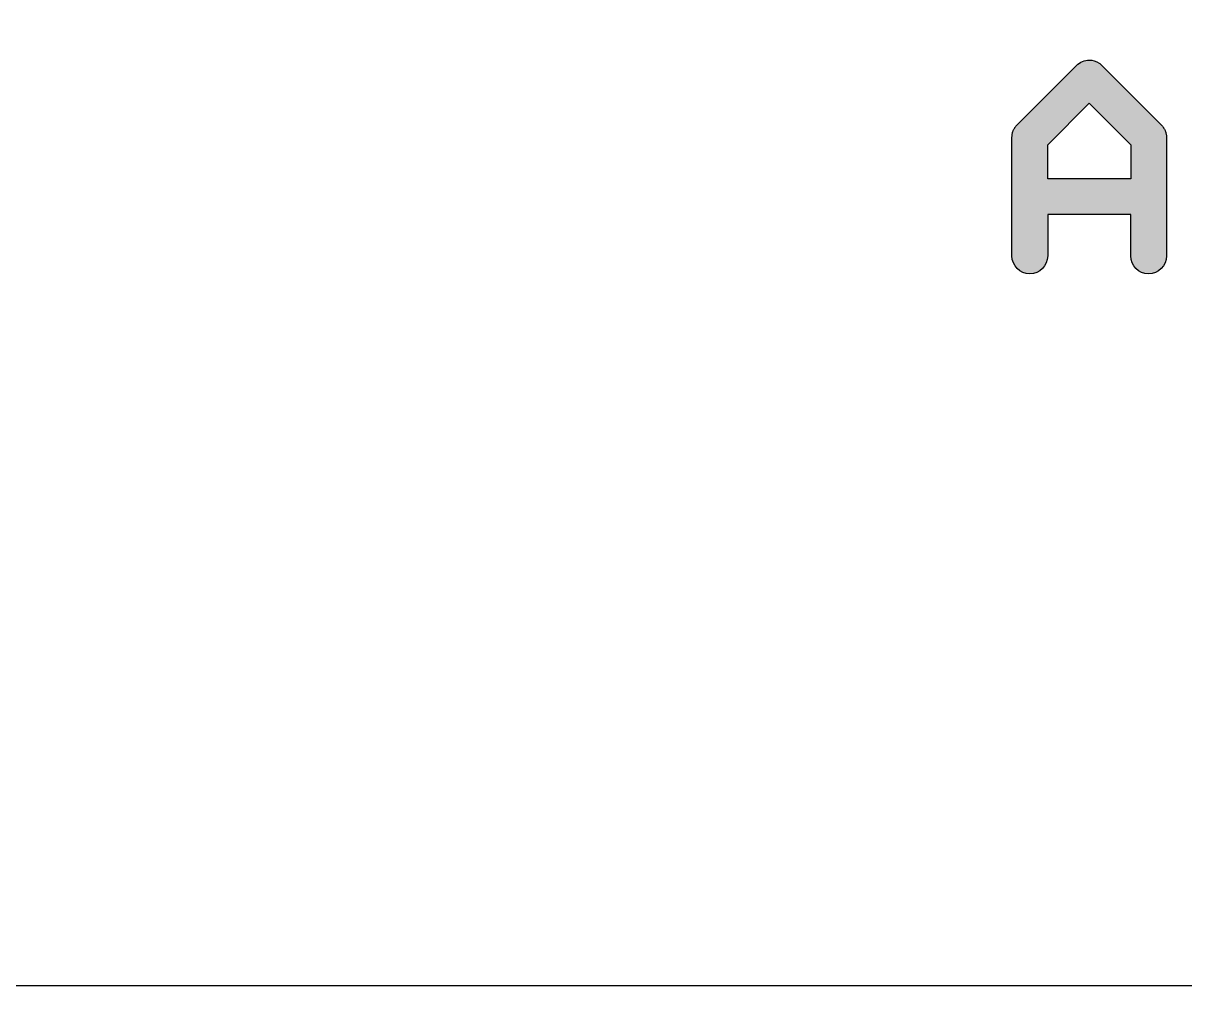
# Model space of a CAD drawing. Extents: x 2 to 177, y -204 to -3.
# Drawn here: x 54.02 to 80.75, y -127.82 to -105.66 of the extents above; entities that cross this region are included whole.
import ezdxf

# ---------------------------------------------------------------- set-up
doc = ezdxf.new("R2010")
doc.units = 0
doc.layers.add('LAYER_1', color=7, linetype='CONTINUOUS')

# ---------------------------------------------------------------- blocks, each defined once
blk = doc.blocks.new('*U13')
at = {"layer": 'LAYER_1', "color": 7}
for points in [[(78.236, -107.822), (78.181, -106.715), (78.236, -106.66)], [(78.257, -107.801), (78.236, -106.66), (78.257, -106.639)], [(78.236, -107.822), (78.236, -106.66), (78.257, -107.801)], [(78.262, -107.796), (78.257, -106.639), (78.262, -106.633)], [(78.257, -107.801), (78.257, -106.639), (78.262, -107.796)], [(78.269, -107.788), (78.262, -106.633), (78.269, -106.626)], [(78.262, -107.796), (78.262, -106.633), (78.269, -107.788)], [(78.285, -107.772), (78.269, -106.626), (78.285, -106.611)], [(78.269, -107.788), (78.269, -106.626), (78.285, -107.772)], [(78.355, -107.703), (78.285, -106.611), (78.355, -106.563)], [(78.285, -107.772), (78.285, -106.611), (78.355, -107.703)], [(78.51, -107.547), (78.355, -106.563), (78.51, -106.513)], [(78.355, -107.703), (78.355, -106.563), (78.51, -107.547)], [(78.51, -107.547), (78.51, -106.513), (78.555, -107.503)], [(78.555, -107.503), (78.51, -106.513), (78.555, -106.514)], [(78.555, -107.503), (78.555, -106.514), (78.61, -107.558)], [(78.61, -107.558), (78.555, -106.514), (78.61, -106.515)], [(78.61, -107.558), (78.61, -106.515), (78.622, -107.57)], [(78.622, -107.57), (78.61, -106.515), (78.622, -106.518)], [(78.622, -107.57), (78.622, -106.518), (78.728, -107.676)], [(78.728, -107.676), (78.622, -106.518), (78.728, -106.549)], [(78.728, -107.676), (78.728, -106.549), (78.781, -107.73)], [(78.781, -107.73), (78.728, -106.549), (78.781, -106.579)], [(78.781, -107.73), (78.781, -106.579), (78.799, -107.747)], [(78.799, -107.747), (78.781, -106.579), (78.799, -106.591)], [(78.799, -107.747), (78.799, -106.591), (78.832, -107.78)], [(78.832, -107.78), (78.799, -106.591), (78.832, -106.618)], [(78.832, -107.78), (78.832, -106.618), (78.851, -107.8)], [(78.851, -107.8), (78.832, -106.618), (78.851, -106.637)], [(78.851, -107.8), (78.851, -106.637), (78.886, -107.835)], [(78.886, -107.835), (78.851, -106.637), (78.886, -106.672)], [(78.886, -107.835), (78.886, -106.672), (78.948, -107.896)], [(78.948, -107.896), (78.886, -106.672), (78.948, -106.734)], [(78.004, -108.054), (77.932, -106.964), (78.004, -106.892)], [(78.102, -107.956), (78.004, -106.892), (78.102, -106.793)], [(78.004, -108.054), (78.004, -106.892), (78.102, -107.956)], [(78.181, -107.877), (78.102, -106.793), (78.181, -106.715)], [(78.102, -107.956), (78.102, -106.793), (78.181, -107.877)], [(78.181, -107.877), (78.181, -106.715), (78.236, -107.822)], [(78.948, -107.896), (78.948, -106.734), (78.978, -107.927)], [(78.978, -107.927), (78.948, -106.734), (78.978, -106.764)], [(78.978, -107.927), (78.978, -106.764), (79.033, -107.981)], [(79.033, -107.981), (78.978, -106.764), (79.033, -106.818)], [(79.033, -107.981), (79.033, -106.818), (79.135, -108.084)], [(79.135, -108.084), (79.033, -106.818), (79.135, -106.921)], [(79.135, -108.084), (79.135, -106.921), (79.138, -108.086)], [(79.138, -108.086), (79.135, -106.921), (79.138, -106.923)], [(79.138, -108.086), (79.138, -106.923), (79.276, -108.225)], [(79.276, -108.225), (79.138, -106.923), (79.276, -107.062)], [(77.696, -108.362), (77.627, -107.268), (77.696, -107.199)], [(77.8, -108.258), (77.696, -107.199), (77.8, -107.096)], [(77.696, -108.362), (77.696, -107.199), (77.8, -108.258)], [(77.89, -108.167), (77.8, -107.096), (77.89, -107.005)], [(77.8, -108.258), (77.8, -107.096), (77.89, -108.167)], [(77.932, -108.126), (77.89, -107.005), (77.932, -106.964)], [(77.89, -108.167), (77.89, -107.005), (77.932, -108.126)], [(77.932, -108.126), (77.932, -106.964), (78.004, -108.054)], [(79.276, -108.225), (79.276, -107.062), (79.378, -108.326)], [(79.378, -108.326), (79.276, -107.062), (79.378, -107.164)], [(79.378, -108.326), (79.378, -107.164), (79.388, -108.337)], [(79.388, -108.337), (79.378, -107.164), (79.388, -107.174)], [(79.388, -108.337), (79.388, -107.174), (79.467, -108.416)], [(79.467, -108.416), (79.388, -107.174), (79.467, -107.253)], [(77.46, -111.327), (77.375, -107.52), (77.46, -107.435)], [(77.558, -111.197), (77.46, -107.435), (77.558, -107.337)], [(77.46, -111.327), (77.46, -107.435), (77.558, -111.197)], [(77.598, -111.035), (77.558, -107.337), (77.598, -107.297)], [(77.558, -111.197), (77.558, -107.337), (77.598, -111.035)], [(77.598, -111.035), (77.598, -107.297), (77.599, -110.99)], [(77.599, -110.99), (77.598, -107.297), (77.599, -107.297)], [(77.627, -108.431), (77.599, -107.296), (77.627, -107.268)], [(77.599, -108.459), (77.599, -107.297), (77.599, -107.296)], [(77.599, -108.459), (77.599, -107.296), (77.627, -108.431)], [(77.599, -108.459), (77.599, -107.297), (77.599, -108.459)], [(77.627, -108.431), (77.627, -107.268), (77.696, -108.362)], [(79.467, -108.416), (79.467, -107.253), (79.507, -108.456)], [(79.507, -108.456), (79.467, -107.253), (79.507, -107.293)], [(79.507, -108.456), (79.507, -107.293), (79.511, -108.459)], [(79.511, -108.459), (79.507, -107.293), (79.511, -107.297)], [(79.511, -111.01), (79.511, -107.297), (79.511, -111.023)], [(79.511, -111.023), (79.511, -107.297), (79.511, -107.297)], [(79.511, -111.023), (79.511, -107.297), (79.514, -111.066)], [(79.514, -111.066), (79.511, -107.297), (79.514, -107.299)], [(79.514, -111.066), (79.514, -107.299), (79.565, -111.224)], [(79.565, -111.224), (79.514, -107.299), (79.565, -107.351)], [(79.565, -111.224), (79.565, -107.351), (79.641, -111.31)], [(79.641, -111.31), (79.565, -107.351), (79.641, -107.426)], [(79.641, -111.31), (79.641, -107.426), (79.672, -111.346)], [(79.672, -111.346), (79.641, -107.426), (79.672, -107.458)], [(79.672, -111.346), (79.672, -107.458), (79.819, -111.417)], [(79.819, -111.417), (79.672, -107.458), (79.819, -107.605)], [(77.151, -111.429), (77.141, -107.754), (77.151, -107.745)], [(77.319, -111.409), (77.151, -107.745), (77.319, -107.576)], [(77.151, -111.429), (77.151, -107.745), (77.319, -111.409)], [(77.375, -111.376), (77.319, -107.576), (77.375, -107.52)], [(77.319, -111.409), (77.319, -107.576), (77.375, -111.376)], [(77.375, -111.376), (77.375, -107.52), (77.46, -111.327)], [(79.819, -111.417), (79.819, -107.605), (79.889, -111.42)], [(79.889, -111.42), (79.819, -107.605), (79.889, -107.674)], [(79.889, -111.42), (79.889, -107.674), (79.99, -111.425)], [(79.99, -111.425), (79.889, -107.674), (79.99, -107.775)], [(76.897, -111.301), (76.874, -108.023), (76.897, -107.999)], [(76.919, -111.32), (76.897, -107.998), (76.919, -107.976)], [(76.897, -111.302), (76.897, -107.999), (76.897, -107.998)], [(76.897, -111.302), (76.897, -107.998), (76.897, -111.302)], [(76.897, -111.302), (76.897, -107.998), (76.897, -107.998)], [(76.897, -111.302), (76.897, -107.998), (76.897, -111.302)], [(76.897, -111.302), (76.897, -107.998), (76.897, -107.998)], [(76.897, -111.302), (76.897, -107.998), (76.919, -111.32)], [(76.897, -111.301), (76.897, -107.999), (76.897, -111.302)], [(76.97, -111.363), (76.919, -107.976), (76.97, -107.925)], [(76.919, -111.32), (76.919, -107.976), (76.97, -111.363)], [(76.992, -111.381), (76.97, -107.925), (76.992, -107.904)], [(76.97, -111.363), (76.97, -107.925), (76.992, -111.381)], [(77.046, -111.397), (76.992, -107.904), (77.046, -107.849)], [(76.992, -111.381), (76.992, -107.904), (77.046, -111.397)], [(77.141, -111.426), (77.046, -107.849), (77.141, -107.754)], [(77.046, -111.397), (77.046, -107.849), (77.141, -111.426)], [(77.141, -111.426), (77.141, -107.754), (77.151, -111.429)], [(79.99, -111.425), (79.99, -107.775), (79.996, -111.422)], [(79.996, -111.422), (79.99, -107.775), (79.996, -107.782)], [(79.996, -111.422), (79.996, -107.782), (80.086, -111.387)], [(80.086, -111.387), (79.996, -107.782), (80.086, -107.872)], [(80.086, -111.387), (80.086, -107.872), (80.143, -111.365)], [(80.143, -111.365), (80.086, -107.872), (80.143, -107.929)], [(80.143, -111.365), (80.143, -107.929), (80.156, -111.354)], [(80.156, -111.354), (80.143, -107.929), (80.156, -107.941)], [(80.156, -111.354), (80.156, -107.941), (80.199, -111.312)], [(80.199, -111.312), (80.156, -107.941), (80.199, -107.985)], [(80.199, -111.312), (80.199, -107.985), (80.213, -111.299)], [(80.213, -111.299), (80.199, -107.985), (80.213, -107.998)], [(80.213, -111.299), (80.213, -107.998), (80.258, -111.255)], [(80.258, -111.255), (80.213, -107.998), (80.258, -108.053)], [(76.778, -111.048), (76.777, -108.277), (76.778, -108.263)], [(76.777, -111.001), (76.777, -108.287), (76.777, -108.277)], [(76.777, -111.001), (76.777, -108.277), (76.778, -111.048)], [(76.777, -110.991), (76.777, -108.297), (76.777, -108.287)], [(76.777, -110.991), (76.777, -108.287), (76.777, -111.001)], [(76.783, -111.078), (76.778, -108.258), (76.783, -108.219)], [(76.778, -111.05), (76.778, -108.263), (76.778, -108.258)], [(76.778, -111.05), (76.778, -108.258), (76.783, -111.078)], [(76.778, -111.048), (76.778, -108.263), (76.778, -111.05)], [(76.784, -111.086), (76.783, -108.219), (76.784, -108.212)], [(76.783, -111.078), (76.783, -108.219), (76.784, -111.086)], [(76.792, -111.132), (76.784, -108.21), (76.792, -108.178)], [(76.784, -111.087), (76.784, -108.212), (76.784, -108.21)], [(76.784, -111.087), (76.784, -108.21), (76.792, -111.132)], [(76.784, -111.086), (76.784, -108.212), (76.784, -111.087)], [(76.793, -111.133), (76.792, -108.178), (76.793, -108.175)], [(76.792, -111.132), (76.792, -108.178), (76.793, -111.133)], [(76.805, -111.157), (76.793, -108.175), (76.805, -108.139)], [(76.793, -111.133), (76.793, -108.175), (76.805, -111.157)], [(76.806, -111.16), (76.805, -108.139), (76.806, -108.135)], [(76.805, -111.157), (76.805, -108.139), (76.806, -111.16)], [(76.808, -111.162), (76.806, -108.135), (76.808, -108.132)], [(76.806, -111.16), (76.806, -108.135), (76.808, -111.162)], [(76.825, -111.194), (76.808, -108.132), (76.825, -108.096)], [(76.808, -111.162), (76.808, -108.132), (76.825, -111.194)], [(76.843, -111.229), (76.825, -108.096), (76.843, -108.066)], [(76.825, -111.194), (76.825, -108.096), (76.843, -111.229)], [(76.844, -111.232), (76.843, -108.066), (76.844, -108.064)], [(76.843, -111.229), (76.843, -108.066), (76.844, -111.232)], [(76.849, -111.241), (76.844, -108.064), (76.849, -108.056)], [(76.844, -111.232), (76.844, -108.064), (76.849, -111.241)], [(76.867, -111.277), (76.849, -108.056), (76.867, -108.032)], [(76.849, -111.241), (76.849, -108.056), (76.867, -111.277)], [(76.874, -111.283), (76.867, -108.032), (76.874, -108.023)], [(76.867, -111.277), (76.867, -108.032), (76.874, -111.283)], [(76.874, -111.283), (76.874, -108.023), (76.897, -111.301)], [(80.258, -111.255), (80.258, -108.053), (80.26, -111.253)], [(80.26, -111.253), (80.258, -108.053), (80.26, -108.055)], [(80.26, -111.253), (80.26, -108.055), (80.267, -111.238)], [(80.267, -111.238), (80.26, -108.055), (80.267, -108.065)], [(80.267, -111.238), (80.267, -108.065), (80.3, -111.159)], [(80.3, -111.159), (80.267, -108.065), (80.3, -108.128)], [(80.3, -111.159), (80.3, -108.128), (80.304, -111.151)], [(80.304, -111.151), (80.3, -108.128), (80.304, -108.138)], [(80.304, -111.151), (80.304, -108.138), (80.325, -111.102)], [(80.325, -111.102), (80.304, -108.138), (80.325, -108.208)], [(80.325, -111.102), (80.325, -108.208), (80.325, -111.093)], [(80.325, -111.093), (80.325, -108.208), (80.325, -108.21)], [(80.325, -111.093), (80.325, -108.21), (80.326, -111.076)], [(80.326, -111.076), (80.325, -108.21), (80.326, -108.215)], [(80.326, -111.076), (80.326, -108.215), (80.333, -110.954)], [(80.333, -110.954), (80.326, -108.215), (80.333, -108.304)], [(76.777, -110.991), (76.777, -108.297), (76.777, -110.991)], [(77.599, -110.076), (77.599, -109.245), (77.599, -110.067)], [(77.599, -110.067), (77.599, -109.245), (77.599, -109.245)], [(77.599, -110.067), (77.599, -109.245), (77.627, -110.067)], [(77.627, -110.067), (77.599, -109.245), (77.627, -109.245)], [(77.627, -110.067), (77.627, -109.245), (77.696, -110.067)], [(77.696, -110.067), (77.627, -109.245), (77.696, -109.245)], [(77.696, -110.067), (77.696, -109.245), (77.8, -110.067)], [(77.8, -110.067), (77.696, -109.245), (77.8, -109.245)], [(77.8, -110.067), (77.8, -109.245), (77.89, -110.067)], [(77.89, -110.067), (77.8, -109.245), (77.89, -109.245)], [(77.89, -110.067), (77.89, -109.245), (77.932, -110.067)], [(77.932, -110.067), (77.89, -109.245), (77.932, -109.245)], [(77.932, -110.067), (77.932, -109.245), (78.004, -110.067)], [(78.004, -110.067), (77.932, -109.245), (78.004, -109.245)], [(78.004, -110.067), (78.004, -109.245), (78.102, -110.067)], [(78.102, -110.067), (78.004, -109.245), (78.102, -109.245)], [(78.102, -110.067), (78.102, -109.245), (78.181, -110.067)], [(78.181, -110.067), (78.102, -109.245), (78.181, -109.245)], [(78.181, -110.067), (78.181, -109.245), (78.236, -110.067)], [(78.236, -110.067), (78.181, -109.245), (78.236, -109.245)], [(78.236, -110.067), (78.236, -109.245), (78.257, -110.067)], [(78.257, -110.067), (78.236, -109.245), (78.257, -109.245)], [(78.257, -110.067), (78.257, -109.245), (78.262, -110.067)], [(78.262, -110.067), (78.257, -109.245), (78.262, -109.245)], [(78.262, -110.067), (78.262, -109.245), (78.269, -110.067)], [(78.269, -110.067), (78.262, -109.245), (78.269, -109.245)], [(78.269, -110.067), (78.269, -109.245), (78.285, -110.067)], [(78.285, -110.067), (78.269, -109.245), (78.285, -109.245)], [(78.285, -110.067), (78.285, -109.245), (78.355, -110.067)], [(78.355, -110.067), (78.285, -109.245), (78.355, -109.245)], [(78.355, -110.067), (78.355, -109.245), (78.51, -110.067)], [(78.51, -110.067), (78.355, -109.245), (78.51, -109.245)], [(78.51, -110.067), (78.51, -109.245), (78.555, -110.067)], [(78.555, -110.067), (78.51, -109.245), (78.555, -109.245)], [(78.555, -110.067), (78.555, -109.245), (78.61, -110.067)], [(78.61, -110.067), (78.555, -109.245), (78.61, -109.245)], [(78.61, -110.067), (78.61, -109.245), (78.622, -110.067)], [(78.622, -110.067), (78.61, -109.245), (78.622, -109.245)], [(78.622, -110.067), (78.622, -109.245), (78.728, -110.067)], [(78.728, -110.067), (78.622, -109.245), (78.728, -109.245)], [(78.728, -110.067), (78.728, -109.245), (78.781, -110.067)], [(78.781, -110.067), (78.728, -109.245), (78.781, -109.245)], [(78.781, -110.067), (78.781, -109.245), (78.799, -110.067)], [(78.799, -110.067), (78.781, -109.245), (78.799, -109.245)], [(78.799, -110.067), (78.799, -109.245), (78.832, -110.067)], [(78.832, -110.067), (78.799, -109.245), (78.832, -109.245)], [(78.832, -110.067), (78.832, -109.245), (78.851, -110.067)], [(78.851, -110.067), (78.832, -109.245), (78.851, -109.245)], [(78.851, -110.067), (78.851, -109.245), (78.886, -110.067)], [(78.886, -110.067), (78.851, -109.245), (78.886, -109.245)], [(78.886, -110.067), (78.886, -109.245), (78.948, -110.067)], [(78.948, -110.067), (78.886, -109.245), (78.948, -109.245)], [(78.948, -110.067), (78.948, -109.245), (78.978, -110.067)], [(78.978, -110.067), (78.948, -109.245), (78.978, -109.245)], [(78.978, -110.067), (78.978, -109.245), (79.033, -110.067)], [(79.033, -110.067), (78.978, -109.245), (79.033, -109.245)], [(79.033, -110.067), (79.033, -109.245), (79.135, -110.067)], [(79.135, -110.067), (79.033, -109.245), (79.135, -109.245)], [(79.135, -110.067), (79.135, -109.245), (79.138, -110.067)], [(79.138, -110.067), (79.135, -109.245), (79.138, -109.245)], [(79.138, -110.067), (79.138, -109.245), (79.276, -110.067)], [(79.276, -110.067), (79.138, -109.245), (79.276, -109.245)], [(79.276, -110.067), (79.276, -109.245), (79.378, -110.067)], [(79.378, -110.067), (79.276, -109.245), (79.378, -109.245)], [(79.378, -110.067), (79.378, -109.245), (79.388, -110.067)], [(79.388, -110.067), (79.378, -109.245), (79.388, -109.245)], [(79.388, -110.067), (79.388, -109.245), (79.467, -110.067)], [(79.467, -110.067), (79.388, -109.245), (79.467, -109.245)], [(79.467, -110.067), (79.467, -109.245), (79.507, -110.067)], [(79.507, -110.067), (79.467, -109.245), (79.507, -109.245)], [(79.507, -110.067), (79.507, -109.245), (79.511, -110.071)], [(79.511, -110.071), (79.507, -109.245), (79.511, -109.245)]]:
    blk.add_solid(points, dxfattribs=at)
blk = doc.blocks.new('BLOCK_4')
at = {"layer": 'LAYER_1'}
blk.add_lwpolyline([(77.599, -108.459), (78.555, -107.503), (79.511, -108.459), (79.511, -109.245), (77.599, -109.245), (77.599, -108.459)], dxfattribs=at)
blk.add_open_spline([(80.325, -108.21), (80.32, -108.185), (80.313, -108.161), (80.304, -108.138), (80.303, -108.136), (80.303, -108.134), (80.302, -108.133), (80.292, -108.109), (80.28, -108.087), (80.267, -108.066), (80.266, -108.064), (80.265, -108.063), (80.264, -108.062), (80.249, -108.039), (80.232, -108.018), (80.213, -107.998), (80.213, -107.998), (80.213, -107.998), (80.213, -107.998), (80.213, -107.998), (78.845, -106.631), (78.845, -106.631), (78.825, -106.611), (78.804, -106.594), (78.781, -106.579), (78.712, -106.533), (78.634, -106.511), (78.555, -106.511), (78.502, -106.511), (78.45, -106.521), (78.4, -106.541), (78.351, -106.561), (78.304, -106.591), (78.264, -106.631), (78.264, -106.631), (76.897, -107.998), (76.897, -107.998), (76.897, -107.998), (76.897, -107.999), (76.897, -107.999), (76.877, -108.018), (76.86, -108.039), (76.845, -108.062), (76.844, -108.063), (76.843, -108.065), (76.842, -108.066), (76.829, -108.087), (76.817, -108.109), (76.807, -108.133), (76.807, -108.135), (76.806, -108.136), (76.806, -108.138), (76.796, -108.161), (76.789, -108.185), (76.784, -108.21), (76.784, -108.211), (76.784, -108.212), (76.784, -108.213), (76.779, -108.238), (76.777, -108.263), (76.777, -108.289), (76.777, -108.289), (76.777, -109.656), (76.777, -109.656), (76.777, -109.656), (76.777, -111.019), (76.777, -111.019), (76.777, -111.246), (76.961, -111.43), (77.188, -111.43), (77.415, -111.43), (77.599, -111.246), (77.599, -111.019), (77.599, -111.019), (77.599, -110.067), (77.599, -110.067), (77.599, -110.067), (79.511, -110.067), (79.511, -110.067), (79.511, -110.067), (79.511, -111.019), (79.511, -111.019), (79.511, -111.246), (79.695, -111.43), (79.922, -111.43), (80.149, -111.43), (80.333, -111.246), (80.333, -111.019), (80.333, -111.019), (80.333, -109.656), (80.333, -109.656), (80.333, -109.656), (80.333, -108.289), (80.333, -108.289), (80.333, -108.263), (80.33, -108.238), (80.326, -108.213), (80.325, -108.212), (80.325, -108.211), (80.325, -108.21)], degree=3, knots=[0, 0, 0, 0, 1, 1, 1, 2, 2, 2, 3, 3, 3, 4, 4, 4, 5, 5, 5, 6, 6, 6, 7, 7, 7, 8, 8, 8, 9, 9, 9, 10, 10, 10, 11, 11, 11, 12, 12, 12, 13, 13, 13, 14, 14, 14, 15, 15, 15, 16, 16, 16, 17, 17, 17, 18, 18, 18, 19, 19, 19, 20, 20, 20, 21, 21, 21, 22, 22, 22, 23, 23, 23, 24, 24, 24, 25, 25, 25, 26, 26, 26, 27, 27, 27, 28, 28, 28, 29, 29, 29, 30, 30, 30, 31, 31, 31, 32, 32, 32, 33, 33, 33, 33], dxfattribs=at)
at = {"layer": 'LAYER_1', "color": 7}
blk.add_blockref('*U13', (0, 0), dxfattribs=at)

msp = doc.modelspace()

# ---------------------------------------------------------------- linework, layer by layer
at = {"layer": 'LAYER_1', "color": 1}
msp.add_open_spline([(173.823, -67.815), (173.823, -67.815), (5.823, -67.815), (5.823, -67.815), (4.166, -67.815), (2.823, -69.158), (2.823, -70.815), (2.823, -70.815), (2.823, -124.815), (2.823, -124.815), (2.823, -126.472), (4.166, -127.815), (5.823, -127.815), (5.823, -127.815), (173.823, -127.815), (173.823, -127.815), (175.48, -127.815), (176.823, -126.472), (176.823, -124.815), (176.823, -124.815), (176.823, -70.815), (176.823, -70.815), (176.823, -69.158), (175.48, -67.815), (173.823, -67.815)], degree=3, knots=[0, 0, 0, 0, 1, 1, 1, 2, 2, 2, 3, 3, 3, 4, 4, 4, 5, 5, 5, 6, 6, 6, 7, 7, 7, 8, 8, 8, 8], dxfattribs=at)

# ---------------------------------------------------------------- block references
at = {"layer": 'LAYER_1'}
msp.add_blockref('BLOCK_4', (0, 0), dxfattribs=at)

doc.saveas('drawing.dxf')
